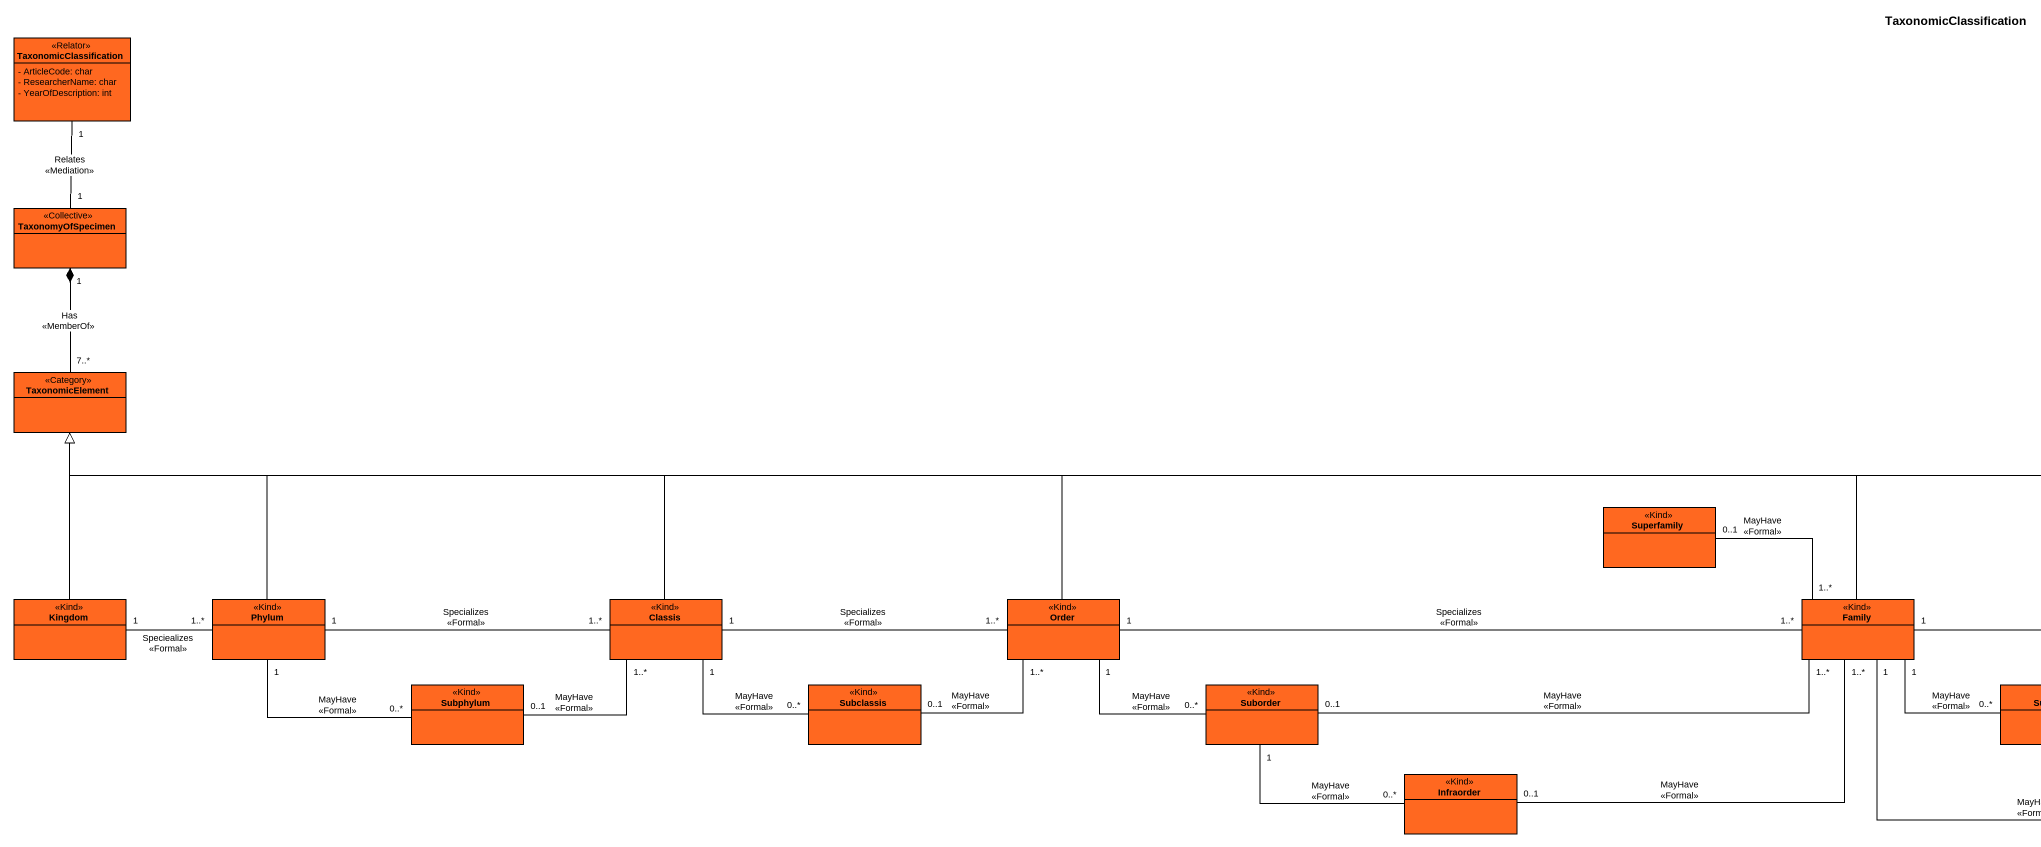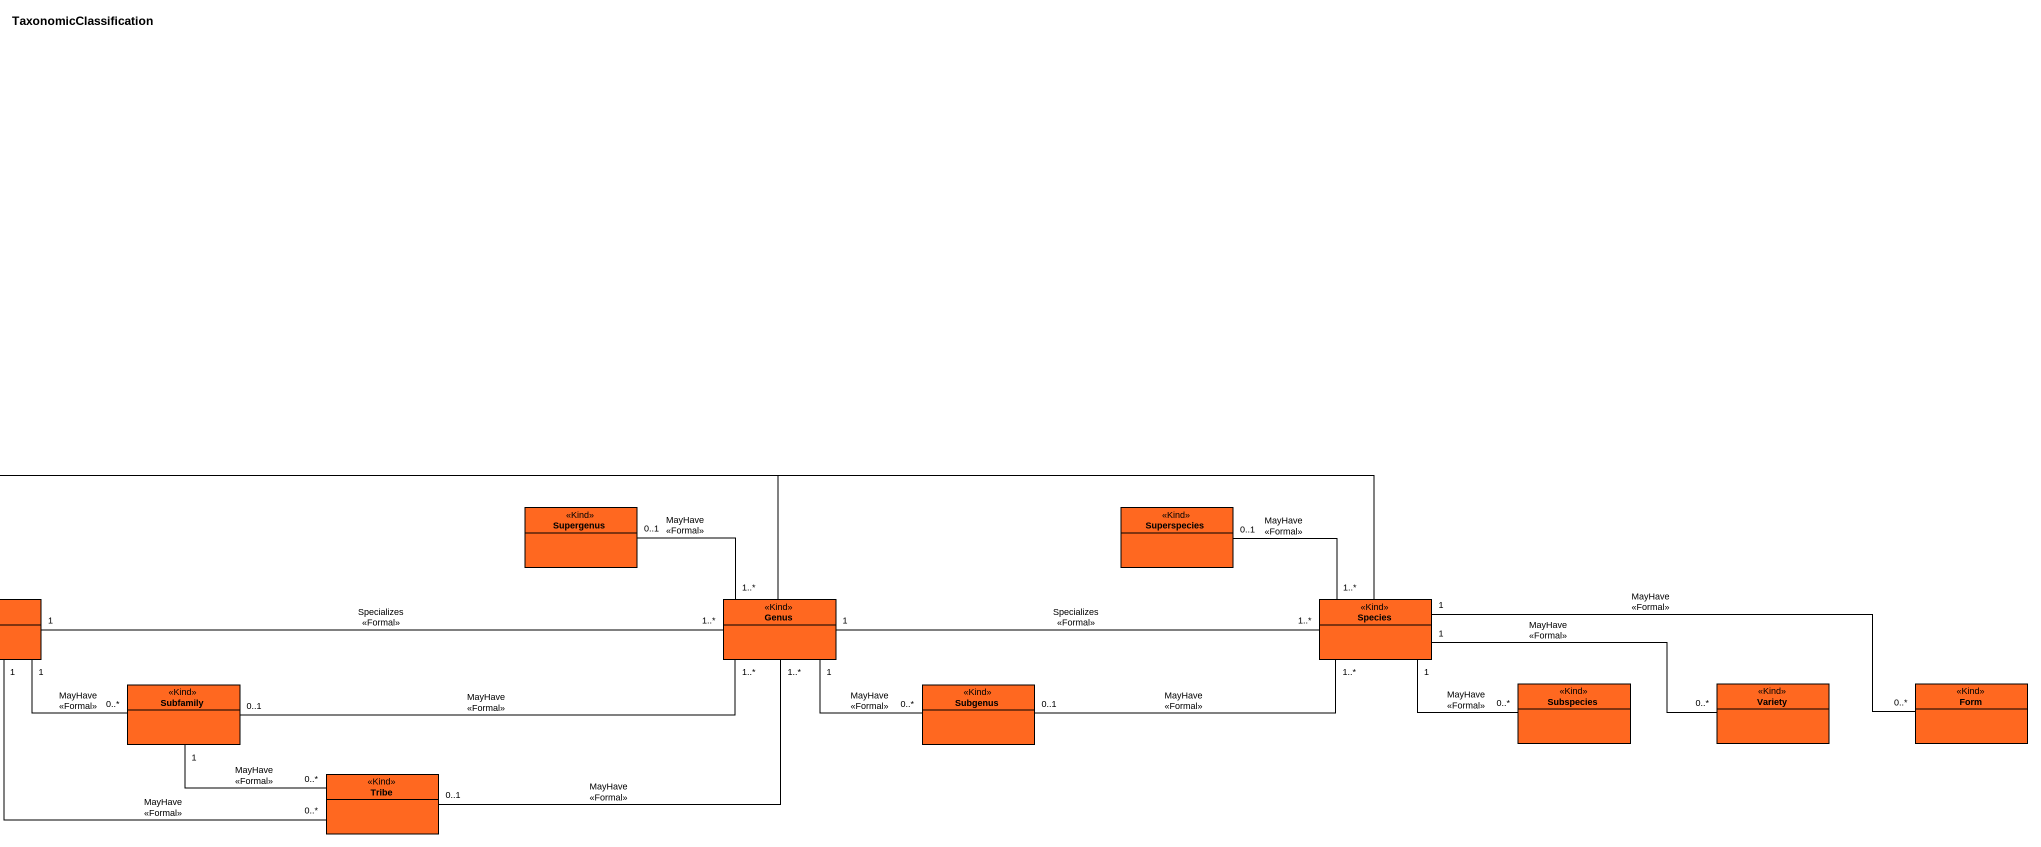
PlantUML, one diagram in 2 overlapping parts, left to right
@startuml
title TaxonomicClassification
hide circle
hide empty members
skinparam classAttributeIconSize 0
class TaxonomicClassification <<Relator>> #FF6820 {
  - ArticleCode: char
  - ResearcherName: char
  - YearOfDescription: int
}
class TaxonomyOfSpecimen <<Collective>> #FF6820
class TaxonomicElement <<Category>> #FF6820
class Superfamily <<Kind>> #FF6820
class Supergenus <<Kind>> #FF6820
class Superspecies <<Kind>> #FF6820
class Kingdom <<Kind>> #FF6820
class Phylum <<Kind>> #FF6820
class Classis <<Kind>> #FF6820
class Order <<Kind>> #FF6820
class Family <<Kind>> #FF6820
class Genus <<Kind>> #FF6820
class Species <<Kind>> #FF6820
class Subphylum <<Kind>> #FF6820
class Subclassis <<Kind>> #FF6820
class Suborder <<Kind>> #FF6820
class Subfamily <<Kind>> #FF6820
class Subgenus <<Kind>> #FF6820
class Subspecies <<Kind>> #FF6820
class Variety <<Kind>> #FF6820
class Form <<Kind>> #FF6820
class Infraorder <<Kind>> #FF6820
class Tribe <<Kind>> #FF6820
TaxonomicClassification "1" -- "1" TaxonomyOfSpecimen : Relates\n<<Mediation>>
TaxonomyOfSpecimen "1" *-- "7..*" TaxonomicElement : Has\n<<MemberOf>>
Superfamily "0..1" -right- "1..*" Family : MayHave\n<<Formal>>
Supergenus "0..1" -right- "1..*" Genus : MayHave\n<<Formal>>
Superspecies "0..1" -right- "1..*" Species : MayHave\n<<Formal>>
Kingdom -up-|> TaxonomicElement
Kingdom "1" -right- "1..*" Phylum : Speciealizes\n<<Formal>>
Phylum -up-|> TaxonomicElement
Phylum "1" -right- "1..*" Classis : Specializes\n<<Formal>>
Phylum "1" -right- "0..*" Subphylum : MayHave\n<<Formal>>
Classis -left-|> TaxonomicElement
Classis "1" -right- "1..*" Order : Specializes\n<<Formal>>
Classis "1" -right- "0..*" Subclassis : MayHave\n<<Formal>>
Order -left-|> TaxonomicElement
Order "1" -right- "1..*" Family : Specializes\n<<Formal>>
Order "1" -right- "0..*" Suborder : MayHave\n<<Formal>>
Family -left-|> TaxonomicElement
Family "1" -right- "1..*" Genus : Specializes\n<<Formal>>
Family "1" -right- "0..*" Subfamily : MayHave\n<<Formal>>
Family "1" -right- "0..*" Tribe : MayHave\n<<Formal>>
Genus -left-|> TaxonomicElement
Genus "1" -right- "1..*" Species : Specializes\n<<Formal>>
Genus "1" -right- "0..*" Subgenus : MayHave\n<<Formal>>
Species -left-|> TaxonomicElement
Species "1" -right- "0..*" Subspecies : MayHave\n<<Formal>>
Species "1" -right- "0..*" Variety : MayHave\n<<Formal>>
Species "1" -right- "0..*" Form : MayHave\n<<Formal>>
Subphylum "0..1" -right- "1..*" Classis : MayHave\n<<Formal>>
Subclassis "0..1" -right- "1..*" Order : MayHave\n<<Formal>>
Suborder "0..1" -right- "1..*" Family : MayHave\n<<Formal>>
Suborder "1" -right- "0..*" Infraorder : MayHave\n<<Formal>>
Subfamily "0..1" -right- "1..*" Genus : MayHave\n<<Formal>>
Subfamily "1" -right- "0..*" Tribe : MayHave\n<<Formal>>
Subgenus "0..1" -right- "1..*" Species : MayHave\n<<Formal>>
Infraorder "0..1" -right- "1..*" Family : MayHave\n<<Formal>>
Tribe "0..1" -right- "1..*" Genus : MayHave\n<<Formal>>
@enduml
